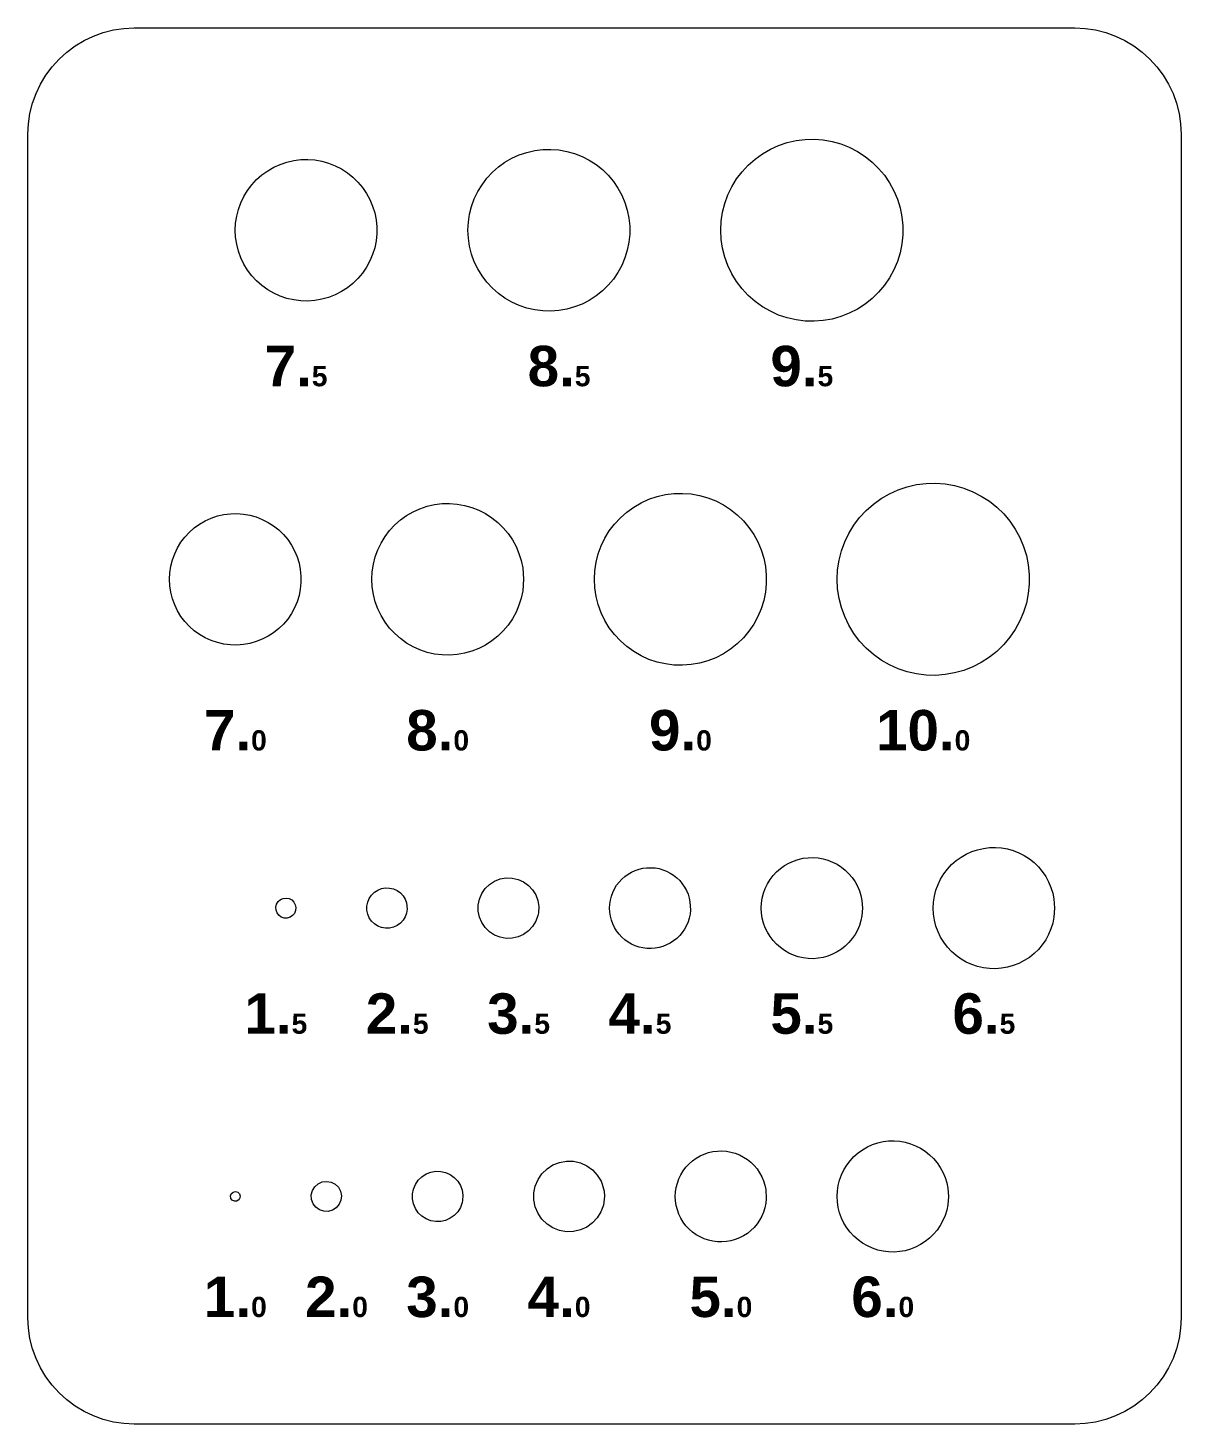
# Model space of a CAD drawing. Extents: x 1 to 348, y 1 to 70.
# Drawn here: x 0.7 to 57.7, y 0.7 to 69.7 of the extents above; entities that cross this region are included whole.
import ezdxf

# ---------------------------------------------------------------- set-up
doc = ezdxf.new("R2010")
doc.units = 0
doc.layers.get('0').update_dxf_attribs({"lineweight": 0, "true_color": 0xffffff})
doc.layers.add('layer 1', color=7, linetype='Continuous', lineweight=0, true_color=0x000000)
doc.styles.add('textstyle0', font='')
doc.styles.add('textstyle1', font='')
doc.styles.add('textstyle10', font='')
doc.styles.add('textstyle11', font='')
doc.styles.add('textstyle12', font='')
doc.styles.add('textstyle13', font='')
doc.styles.add('textstyle14', font='')
doc.styles.add('textstyle15', font='')
doc.styles.add('textstyle16', font='')
doc.styles.add('textstyle17', font='')
doc.styles.add('textstyle18', font='')
doc.styles.add('textstyle2', font='')
doc.styles.add('textstyle3', font='')
doc.styles.add('textstyle4', font='')
doc.styles.add('textstyle5', font='')
doc.styles.add('textstyle6', font='')
doc.styles.add('textstyle7', font='')
doc.styles.add('textstyle8', font='')
doc.styles.add('textstyle9', font='')
doc.styles.get('textstyle0').set_extended_font_data('Arial Rounded MT Bold', bold=True)
doc.styles.get('textstyle1').set_extended_font_data('Arial Rounded MT Bold', bold=True)
doc.styles.get('textstyle10').set_extended_font_data('Arial Rounded MT Bold', bold=True)
doc.styles.get('textstyle11').set_extended_font_data('Arial Rounded MT Bold', bold=True)
doc.styles.get('textstyle12').set_extended_font_data('Arial Rounded MT Bold', bold=True)
doc.styles.get('textstyle13').set_extended_font_data('Arial Rounded MT Bold', bold=True)
doc.styles.get('textstyle14').set_extended_font_data('Arial Rounded MT Bold', bold=True)
doc.styles.get('textstyle15').set_extended_font_data('Arial Rounded MT Bold', bold=True)
doc.styles.get('textstyle16').set_extended_font_data('Arial Rounded MT Bold', bold=True)
doc.styles.get('textstyle17').set_extended_font_data('Arial Rounded MT Bold', bold=True)
doc.styles.get('textstyle18').set_extended_font_data('Arial Rounded MT Bold', bold=True)
doc.styles.get('textstyle2').set_extended_font_data('Arial Rounded MT Bold', bold=True)
doc.styles.get('textstyle3').set_extended_font_data('Arial Rounded MT Bold', bold=True)
doc.styles.get('textstyle4').set_extended_font_data('Arial Rounded MT Bold', bold=True)
doc.styles.get('textstyle5').set_extended_font_data('Arial Rounded MT Bold', bold=True)
doc.styles.get('textstyle6').set_extended_font_data('Arial Rounded MT Bold', bold=True)
doc.styles.get('textstyle7').set_extended_font_data('Arial Rounded MT Bold', bold=True)
doc.styles.get('textstyle8').set_extended_font_data('Arial Rounded MT Bold', bold=True)
doc.styles.get('textstyle9').set_extended_font_data('Arial Rounded MT Bold', bold=True)

msp = doc.modelspace()

# ---------------------------------------------------------------- linework, layer by layer
for points in [[(52.502, 0.71), (5.99, 0.71), (5.482, 0.735), (4.972, 0.811), (4.472, 0.936), (3.987, 1.11), (3.521, 1.33), (3.079, 1.595), (2.666, 1.902), (2.284, 2.248), (1.938, 2.63), (1.631, 3.043), (1.366, 3.485), (1.146, 3.951), (0.972, 4.436), (0.847, 4.936), (0.771, 5.446), (0.746, 5.954), (0.746, 64.467), (0.771, 64.975), (0.847, 65.485), (0.972, 65.984), (1.146, 66.47), (1.366, 66.935), (1.631, 67.377), (1.938, 67.791), (2.284, 68.173), (2.666, 68.519), (3.079, 68.826), (3.521, 69.091), (3.987, 69.311), (4.472, 69.485), (4.972, 69.61), (5.482, 69.685), (5.99, 69.71), (52.502, 69.71), (53.011, 69.685), (53.521, 69.61), (54.02, 69.485), (54.506, 69.311), (54.971, 69.091), (55.413, 68.826), (55.827, 68.519), (56.209, 68.173), (56.555, 67.791), (56.862, 67.377), (57.127, 66.935), (57.347, 66.47), (57.521, 65.984), (57.646, 65.485), (57.721, 64.975), (57.746, 64.467), (57.746, 5.954), (57.721, 5.446), (57.646, 4.936), (57.521, 4.436), (57.347, 3.951), (57.127, 3.485), (56.862, 3.043), (56.555, 2.63), (56.209, 2.248), (55.827, 1.902), (55.413, 1.595), (54.971, 1.33), (54.506, 1.11), (54.02, 0.936), (53.521, 0.811), (53.011, 0.735), (52.502, 0.71)], [(35.019, 59.262), (34.997, 59.71), (35.019, 60.158), (35.086, 60.602), (35.197, 61.037), (35.35, 61.458), (35.545, 61.862), (35.779, 62.245), (36.049, 62.603), (36.354, 62.932), (36.691, 63.228), (37.055, 63.49), (37.444, 63.715), (37.852, 63.899), (38.278, 64.042), (38.715, 64.142), (39.16, 64.197), (39.609, 64.209), (40.056, 64.175), (40.498, 64.097), (40.929, 63.976), (41.347, 63.812), (41.746, 63.607), (42.123, 63.364), (42.474, 63.084), (42.795, 62.771), (43.083, 62.427), (43.336, 62.057), (43.55, 61.663), (43.725, 61.249), (43.857, 60.821), (43.946, 60.381), (43.99, 59.935), (43.99, 59.486), (43.946, 59.04), (43.857, 58.6), (43.725, 58.171), (43.55, 57.758), (43.336, 57.364), (43.083, 56.993), (42.795, 56.65), (42.474, 56.337), (42.123, 56.057), (41.746, 55.814), (41.347, 55.609), (40.929, 55.445), (40.498, 55.323), (40.056, 55.246), (39.609, 55.212), (39.16, 55.223), (38.715, 55.279), (38.278, 55.379), (37.852, 55.522), (37.444, 55.706), (37.055, 55.931), (36.691, 56.192), (36.354, 56.489), (36.049, 56.818), (35.779, 57.176), (35.545, 57.558), (35.35, 57.963), (35.197, 58.384), (35.086, 58.819), (35.019, 59.262)], [(35.019, 59.262), (34.997, 59.71), (35.019, 60.158), (35.086, 60.602), (35.197, 61.037), (35.35, 61.458), (35.545, 61.862), (35.779, 62.245), (36.049, 62.603), (36.354, 62.932), (36.691, 63.228), (37.055, 63.49), (37.444, 63.715), (37.852, 63.899), (38.278, 64.042), (38.715, 64.142), (39.16, 64.197), (39.609, 64.209), (40.056, 64.175), (40.498, 64.097), (40.929, 63.976), (41.347, 63.812), (41.746, 63.607), (42.123, 63.364), (42.474, 63.084), (42.795, 62.771), (43.083, 62.427), (43.336, 62.057), (43.55, 61.663), (43.725, 61.249), (43.857, 60.821), (43.946, 60.381), (43.99, 59.935), (43.99, 59.486), (43.946, 59.04), (43.857, 58.6), (43.725, 58.171), (43.55, 57.758), (43.336, 57.364), (43.083, 56.993), (42.795, 56.65), (42.474, 56.337), (42.123, 56.057), (41.746, 55.814), (41.347, 55.609), (40.929, 55.445), (40.498, 55.323), (40.056, 55.246), (39.609, 55.212), (39.16, 55.223), (38.715, 55.279), (38.278, 55.379), (37.852, 55.522), (37.444, 55.706), (37.055, 55.931), (36.691, 56.192), (36.354, 56.489), (36.049, 56.818), (35.779, 57.176), (35.545, 57.558), (35.35, 57.963), (35.197, 58.384), (35.086, 58.819), (35.019, 59.262)], [(22.674, 58.532), (22.576, 58.918), (22.517, 59.312), (22.497, 59.71), (22.517, 60.109), (22.576, 60.503), (22.674, 60.889), (22.811, 61.264), (22.984, 61.623), (23.192, 61.963), (23.432, 62.281), (23.704, 62.574), (24.003, 62.837), (24.326, 63.07), (24.672, 63.27), (25.035, 63.434), (25.413, 63.561), (25.802, 63.649), (26.197, 63.699), (26.596, 63.709), (26.994, 63.679), (27.386, 63.61), (27.77, 63.502), (28.141, 63.356), (28.496, 63.174), (28.831, 62.958), (29.143, 62.709), (29.428, 62.431), (29.685, 62.125), (29.909, 61.796), (30.1, 61.446), (30.255, 61.078), (30.372, 60.697), (30.451, 60.307), (30.491, 59.91), (30.491, 59.511), (30.451, 59.114), (30.372, 58.724), (30.255, 58.342), (30.1, 57.975), (29.909, 57.625), (29.685, 57.295), (29.428, 56.99), (29.143, 56.711), (28.831, 56.463), (28.496, 56.247), (28.141, 56.065), (27.77, 55.919), (27.386, 55.811), (26.994, 55.742), (26.596, 55.712), (26.197, 55.722), (25.802, 55.771), (25.413, 55.86), (25.035, 55.987), (24.672, 56.151), (24.326, 56.351), (24.003, 56.583), (23.704, 56.847), (23.432, 57.139), (23.192, 57.457), (22.984, 57.798), (22.811, 58.157), (22.674, 58.532)], [(14.584, 56.212), (14.235, 56.22), (13.889, 56.264), (13.548, 56.341), (13.218, 56.453), (12.9, 56.596), (12.598, 56.771), (12.314, 56.974), (12.053, 57.205), (11.815, 57.461), (11.605, 57.739), (11.423, 58.037), (11.271, 58.351), (11.152, 58.679), (11.066, 59.017), (11.014, 59.362), (10.997, 59.71), (11.014, 60.059), (11.066, 60.404), (11.152, 60.742), (11.271, 61.07), (11.423, 61.384), (11.605, 61.682), (11.815, 61.96), (12.053, 62.216), (12.314, 62.447), (12.598, 62.65), (12.9, 62.825), (13.218, 62.968), (13.548, 63.079), (13.889, 63.157), (14.235, 63.2), (14.584, 63.209), (14.932, 63.183), (15.275, 63.122), (15.611, 63.028), (15.936, 62.9), (16.246, 62.741), (16.539, 62.552), (16.812, 62.334), (17.062, 62.091), (17.286, 61.823), (17.483, 61.535), (17.649, 61.229), (17.785, 60.907), (17.888, 60.574), (17.957, 60.232), (17.992, 59.885), (17.992, 59.536), (17.957, 59.189), (17.888, 58.847), (17.785, 58.513), (17.649, 58.192), (17.483, 57.886), (17.286, 57.597), (17.062, 57.33), (16.812, 57.086), (16.539, 56.869), (16.246, 56.68), (15.936, 56.52), (15.611, 56.393), (15.275, 56.298), (14.932, 56.238), (14.584, 56.212)], [(45.615, 37.712), (45.141, 37.724), (44.672, 37.783), (44.21, 37.888), (43.761, 38.039), (43.329, 38.234), (42.919, 38.471), (42.535, 38.747), (42.18, 39.06), (41.858, 39.407), (41.572, 39.785), (41.325, 40.189), (41.12, 40.615), (40.958, 41.06), (40.841, 41.519), (40.77, 41.987), (40.747, 42.46), (40.77, 42.933), (40.841, 43.402), (40.958, 43.86), (41.12, 44.305), (41.325, 44.732), (41.572, 45.136), (41.858, 45.513), (42.18, 45.861), (42.535, 46.174), (42.919, 46.45), (43.329, 46.687), (43.761, 46.882), (44.21, 47.033), (44.672, 47.138), (45.141, 47.197), (45.615, 47.209), (46.087, 47.173), (46.553, 47.091), (47.009, 46.963), (47.45, 46.79), (47.871, 46.574), (48.269, 46.317), (48.639, 46.022), (48.978, 45.691), (49.282, 45.328), (49.549, 44.937), (49.776, 44.521), (49.96, 44.085), (50.099, 43.632), (50.193, 43.168), (50.24, 42.697), (50.24, 42.224), (50.193, 41.753), (50.099, 41.288), (49.96, 40.836), (49.776, 40.4), (49.549, 39.984), (49.282, 39.593), (48.978, 39.23), (48.639, 38.899), (48.269, 38.604), (47.871, 38.347), (47.45, 38.131), (47.009, 37.958), (46.553, 37.83), (46.087, 37.748), (45.615, 37.712)], [(36.99, 41.007), (36.825, 40.616), (36.623, 40.244), (36.384, 39.894), (36.112, 39.57), (35.808, 39.274), (35.477, 39.01), (35.121, 38.78), (34.744, 38.587), (34.35, 38.432), (33.942, 38.317), (33.525, 38.244), (33.102, 38.212), (32.679, 38.223), (32.258, 38.275), (31.845, 38.37), (31.444, 38.504), (31.058, 38.679), (30.691, 38.891), (30.347, 39.138), (30.029, 39.418), (29.741, 39.729), (29.485, 40.066), (29.264, 40.428), (29.08, 40.81), (28.935, 41.208), (28.831, 41.618), (28.768, 42.037), (28.747, 42.46), (28.768, 42.883), (28.831, 43.302), (28.935, 43.713), (29.08, 44.111), (29.264, 44.493), (29.485, 44.854), (29.741, 45.192), (30.029, 45.503), (30.347, 45.783), (30.691, 46.03), (31.058, 46.242), (31.444, 46.416), (31.845, 46.551), (32.258, 46.645), (32.679, 46.698), (33.102, 46.709), (33.525, 46.677), (33.942, 46.604), (34.35, 46.489), (34.744, 46.334), (35.121, 46.141), (35.477, 45.911), (35.808, 45.647), (36.112, 45.351), (36.384, 45.026), (36.623, 44.676), (36.825, 44.304), (36.99, 43.914), (37.115, 43.509), (37.199, 43.094), (37.241, 42.672), (37.241, 42.249), (37.199, 41.827), (37.115, 41.412), (36.99, 41.007)], [(14.242, 42.298), (14.21, 41.976), (14.146, 41.658), (14.05, 41.349), (13.924, 41.05), (13.769, 40.766), (13.587, 40.498), (13.379, 40.25), (13.147, 40.024), (12.893, 39.822), (12.621, 39.646), (12.333, 39.498), (12.031, 39.38), (11.719, 39.292), (11.4, 39.236), (11.077, 39.212), (10.753, 39.22), (10.432, 39.26), (10.116, 39.332), (9.809, 39.435), (9.514, 39.569), (9.233, 39.731), (8.97, 39.92), (8.727, 40.134), (8.507, 40.372), (8.311, 40.63), (8.142, 40.906), (8.002, 41.198), (7.891, 41.503), (7.811, 41.817), (7.763, 42.137), (7.747, 42.46), (7.763, 42.784), (7.811, 43.104), (7.891, 43.418), (8.002, 43.723), (8.142, 44.015), (8.311, 44.291), (8.507, 44.549), (8.727, 44.787), (8.97, 45.001), (9.233, 45.19), (9.514, 45.352), (9.809, 45.485), (10.116, 45.589), (10.432, 45.661), (10.754, 45.701), (11.077, 45.709), (11.4, 45.685), (11.719, 45.629), (12.031, 45.541), (12.333, 45.422), (12.621, 45.275), (12.893, 45.099), (13.147, 44.897), (13.379, 44.671), (13.587, 44.423), (13.769, 44.155), (13.924, 43.87), (14.05, 43.572), (14.146, 43.262), (14.21, 42.945), (14.242, 42.622), (14.242, 42.298)], [(25.204, 41.898), (25.13, 41.535), (25.02, 41.178), (24.875, 40.833), (24.696, 40.505), (24.485, 40.196), (24.245, 39.91), (23.977, 39.649), (23.685, 39.416), (23.371, 39.213), (23.039, 39.043), (22.691, 38.906), (22.331, 38.805), (21.963, 38.74), (21.59, 38.712), (21.216, 38.721), (20.845, 38.768), (20.481, 38.851), (20.126, 38.97), (19.786, 39.124), (19.462, 39.311), (19.158, 39.529), (18.878, 39.776), (18.624, 40.05), (18.398, 40.348), (18.203, 40.667), (18.041, 41.004), (17.913, 41.355), (17.821, 41.717), (17.765, 42.087), (17.747, 42.46), (17.765, 42.834), (17.821, 43.203), (17.913, 43.566), (18.041, 43.917), (18.203, 44.254), (18.398, 44.573), (18.624, 44.871), (18.878, 45.145), (19.158, 45.392), (19.462, 45.61), (19.786, 45.797), (20.126, 45.951), (20.481, 46.07), (20.845, 46.153), (21.216, 46.2), (21.59, 46.209), (21.963, 46.181), (22.331, 46.116), (22.691, 46.015), (23.039, 45.878), (23.371, 45.708), (23.685, 45.505), (23.977, 45.272), (24.245, 45.011), (24.485, 44.724), (24.696, 44.416), (24.875, 44.087), (25.02, 43.743), (25.13, 43.386), (25.204, 43.022), (25.246, 42.46), (25.204, 41.898)], [(45.497, 26.21), (45.512, 26.509), (45.556, 26.805), (45.63, 27.095), (45.732, 27.376), (45.862, 27.645), (46.018, 27.9), (46.198, 28.139), (46.402, 28.358), (46.626, 28.556), (46.869, 28.73), (47.128, 28.88), (47.4, 29.003), (47.684, 29.098), (47.975, 29.164), (48.272, 29.202), (48.571, 29.209), (48.869, 29.187), (49.164, 29.135), (49.452, 29.054), (49.73, 28.945), (49.996, 28.808), (50.247, 28.646), (50.481, 28.46), (50.695, 28.251), (50.887, 28.022), (51.056, 27.775), (51.199, 27.512), (51.315, 27.236), (51.403, 26.951), (51.462, 26.661), (51.496, 26.21), (51.462, 25.76), (51.403, 25.47), (51.315, 25.184), (51.199, 24.909), (51.056, 24.646), (50.887, 24.399), (50.695, 24.17), (50.481, 23.961), (50.247, 23.775), (49.996, 23.613), (49.73, 23.476), (49.452, 23.367), (49.164, 23.286), (48.869, 23.234), (48.571, 23.212), (48.272, 23.219), (47.975, 23.256), (47.684, 23.323), (47.4, 23.418), (47.128, 23.541), (46.869, 23.691), (46.626, 23.865), (46.402, 24.063), (46.198, 24.282), (46.018, 24.521), (45.862, 24.776), (45.732, 25.045), (45.63, 25.326), (45.556, 25.616), (45.512, 25.912), (45.497, 26.21)], [(36.997, 26.21), (37.009, 26.459), (37.046, 26.706), (37.108, 26.947), (37.193, 27.181), (37.301, 27.406), (37.431, 27.619), (37.582, 27.817), (37.751, 28), (37.938, 28.165), (38.14, 28.31), (38.356, 28.435), (38.583, 28.537), (38.819, 28.617), (39.062, 28.672), (39.31, 28.703), (39.559, 28.709), (39.807, 28.691), (40.053, 28.647), (40.292, 28.58), (40.524, 28.489), (40.746, 28.375), (40.956, 28.24), (41.15, 28.085), (41.329, 27.911), (41.489, 27.72), (41.629, 27.514), (41.748, 27.295), (41.845, 27.065), (41.919, 26.827), (41.968, 26.586), (41.996, 26.21), (41.968, 25.835), (41.919, 25.594), (41.845, 25.355), (41.748, 25.126), (41.629, 24.907), (41.489, 24.701), (41.329, 24.51), (41.15, 24.336), (40.956, 24.181), (40.746, 24.046), (40.524, 23.932), (40.292, 23.841), (40.053, 23.773), (39.807, 23.73), (39.559, 23.711), (39.31, 23.718), (39.062, 23.749), (38.819, 23.804), (38.583, 23.883), (38.356, 23.986), (38.14, 24.111), (37.938, 24.256), (37.751, 24.421), (37.582, 24.604), (37.431, 24.802), (37.301, 25.015), (37.193, 25.239), (37.108, 25.474), (37.046, 25.715), (37.009, 25.962), (36.997, 26.21)], [(23.005, 26.061), (23.005, 26.36), (23.064, 26.652), (23.18, 26.927), (23.348, 27.174), (23.562, 27.382), (23.813, 27.544), (24.09, 27.653), (24.384, 27.705), (24.683, 27.697), (24.974, 27.631), (25.246, 27.508), (25.488, 27.334), (25.691, 27.115), (25.847, 26.861), (25.949, 26.58), (25.993, 26.285), (25.978, 25.981), (25.951, 25.846), (25.847, 25.56), (25.691, 25.305), (25.488, 25.087), (25.246, 24.912), (24.974, 24.79), (24.683, 24.723), (24.384, 24.716), (24.09, 24.768), (23.813, 24.877), (23.562, 25.039), (23.348, 25.247), (23.18, 25.494), (23.064, 25.769), (23.005, 26.061)], [(29.497, 26.21), (29.507, 26.409), (29.536, 26.607), (29.585, 26.8), (29.654, 26.987), (29.74, 27.167), (29.844, 27.337), (29.965, 27.496), (30.1, 27.642), (30.25, 27.774), (30.411, 27.89), (30.584, 27.99), (30.766, 28.072), (30.955, 28.135), (31.149, 28.18), (31.347, 28.204), (31.546, 28.209), (31.745, 28.195), (31.941, 28.16), (32.133, 28.106), (32.319, 28.033), (32.496, 27.942), (32.664, 27.834), (32.82, 27.71), (32.962, 27.57), (33.09, 27.418), (33.203, 27.253), (33.298, 27.078), (33.375, 26.894), (33.434, 26.704), (33.472, 26.515), (33.493, 26.104), (33.474, 25.912), (33.434, 25.717), (33.375, 25.527), (33.298, 25.343), (33.203, 25.168), (33.09, 25.003), (32.962, 24.85), (32.82, 24.711), (32.664, 24.587), (32.496, 24.479), (32.319, 24.388), (32.133, 24.315), (31.941, 24.261), (31.745, 24.226), (31.546, 24.211), (31.347, 24.216), (31.149, 24.241), (30.955, 24.285), (30.766, 24.349), (30.584, 24.431), (30.411, 24.531), (30.25, 24.647), (30.1, 24.779), (29.965, 24.925), (29.844, 25.084), (29.74, 25.254), (29.654, 25.434), (29.585, 25.621), (29.536, 25.814), (29.507, 26.011), (29.497, 26.21)], [(17.503, 26.111), (17.503, 26.31), (17.542, 26.505), (17.619, 26.688), (17.731, 26.852), (17.874, 26.991), (18.041, 27.099), (18.226, 27.172), (18.422, 27.206), (18.621, 27.201), (18.814, 27.157), (18.996, 27.075), (19.157, 26.959), (19.292, 26.813), (19.396, 26.644), (19.462, 26.463), (19.493, 26.154), (19.464, 25.964), (19.396, 25.777), (19.292, 25.607), (19.157, 25.462), (18.996, 25.345), (18.814, 25.264), (18.621, 25.219), (18.422, 25.214), (18.226, 25.249), (18.041, 25.322), (17.874, 25.43), (17.731, 25.568), (17.619, 25.733), (17.542, 25.916), (17.503, 26.111)], [(13.41, 25.721), (13.27, 25.768), (13.149, 25.854), (13.06, 25.973), (13.009, 26.112), (13.002, 26.26), (13.038, 26.403), (13.115, 26.53), (13.227, 26.628), (13.362, 26.689), (13.509, 26.707), (13.655, 26.682), (13.787, 26.614), (13.893, 26.511), (13.964, 26.38), (13.993, 26.235), (13.978, 26.088), (13.921, 25.951), (13.825, 25.838), (13.701, 25.757), (13.558, 25.717), (13.41, 25.721)], [(45.316, 9.899), (45.101, 9.728), (44.871, 9.579), (44.627, 9.454), (44.372, 9.354), (44.108, 9.28), (43.838, 9.232), (43.565, 9.212), (43.291, 9.218), (43.019, 9.252), (42.752, 9.313), (42.492, 9.401), (42.242, 9.513), (42.005, 9.651), (41.782, 9.811), (41.576, 9.992), (41.39, 10.193), (41.224, 10.411), (41.082, 10.645), (40.963, 10.892), (40.869, 11.15), (40.801, 11.416), (40.76, 11.687), (40.747, 11.96), (40.76, 12.234), (40.801, 12.505), (40.869, 12.771), (40.963, 13.028), (41.082, 13.275), (41.224, 13.509), (41.39, 13.728), (41.576, 13.929), (41.782, 14.11), (42.005, 14.27), (42.242, 14.407), (42.492, 14.52), (42.752, 14.607), (43.019, 14.668), (43.291, 14.702), (43.565, 14.709), (43.838, 14.689), (44.108, 14.641), (44.372, 14.567), (44.627, 14.467), (44.871, 14.342), (45.101, 14.193), (45.316, 14.022), (45.512, 13.831), (45.688, 13.621), (45.843, 13.394), (45.974, 13.153), (46.08, 12.901), (46.161, 12.639), (46.215, 12.373), (46.246, 11.96), (46.215, 11.547), (46.161, 11.282), (46.08, 11.02), (45.974, 10.767), (45.843, 10.527), (45.688, 10.3), (45.512, 10.09), (45.316, 9.899)], [(37.221, 11.625), (37.176, 11.405), (37.11, 11.191), (37.023, 10.984), (36.916, 10.787), (36.79, 10.602), (36.646, 10.43), (36.485, 10.274), (36.31, 10.134), (36.121, 10.012), (35.922, 9.91), (35.713, 9.828), (35.497, 9.767), (35.276, 9.728), (35.052, 9.711), (34.828, 9.717), (34.606, 9.745), (34.387, 9.795), (34.174, 9.866), (33.97, 9.958), (33.776, 10.071), (33.594, 10.201), (33.426, 10.35), (33.273, 10.514), (33.138, 10.693), (33.021, 10.884), (32.923, 11.087), (32.847, 11.297), (32.791, 11.515), (32.758, 11.736), (32.747, 11.96), (32.758, 12.184), (32.791, 12.406), (32.847, 12.624), (32.923, 12.834), (33.021, 13.036), (33.138, 13.228), (33.273, 13.406), (33.425, 13.571), (33.594, 13.719), (33.776, 13.85), (33.97, 13.962), (34.174, 14.055), (34.387, 14.126), (34.606, 14.176), (34.828, 14.204), (35.052, 14.209), (35.276, 14.193), (35.497, 14.154), (35.713, 14.093), (35.922, 14.011), (36.121, 13.909), (36.31, 13.787), (36.485, 13.647), (36.646, 13.49), (36.79, 13.319), (36.916, 13.133), (37.023, 12.936), (37.11, 12.73), (37.176, 12.516), (37.22, 12.302), (37.243, 11.842), (37.221, 11.625)], [(22.244, 12.023), (22.231, 11.768), (22.209, 11.658), (22.121, 11.419), (21.992, 11.206), (21.823, 11.024), (21.621, 10.879), (21.394, 10.777), (21.152, 10.721), (20.903, 10.715), (20.658, 10.758), (20.427, 10.849), (20.218, 10.984), (20.04, 11.158), (19.9, 11.363), (19.803, 11.592), (19.754, 11.836), (19.754, 12.085), (19.803, 12.328), (19.9, 12.558), (20.04, 12.763), (20.218, 12.937), (20.427, 13.072), (20.658, 13.162), (20.903, 13.206), (21.152, 13.199), (21.394, 13.144), (21.621, 13.042), (21.823, 12.897), (21.992, 12.714), (22.121, 12.502), (22.206, 12.268), (22.244, 12.023)], [(29.245, 11.967), (29.19, 11.526), (29.072, 11.202), (28.89, 10.904), (28.653, 10.649), (28.371, 10.446), (28.053, 10.303), (27.714, 10.225), (27.366, 10.217), (27.023, 10.277), (26.699, 10.404), (26.406, 10.593), (26.157, 10.836), (25.961, 11.124), (25.825, 11.445), (25.756, 11.786), (25.756, 12.135), (25.825, 12.476), (25.961, 12.797), (26.157, 13.084), (26.406, 13.328), (26.699, 13.517), (27.023, 13.644), (27.366, 13.704), (27.714, 13.696), (28.053, 13.618), (28.371, 13.475), (28.653, 13.272), (28.89, 13.016), (29.075, 12.714), (29.138, 12.565), (29.226, 12.218), (29.245, 11.967)], [(16.243, 11.998), (16.22, 11.776), (16.134, 11.571), (15.991, 11.4), (15.804, 11.279), (15.589, 11.219), (15.367, 11.225), (15.155, 11.295), (14.975, 11.425), (14.84, 11.603), (14.764, 11.812), (14.753, 12.035), (14.808, 12.251), (14.924, 12.441), (15.091, 12.588), (15.294, 12.68), (15.515, 12.707), (15.734, 12.669), (15.932, 12.567), (16.092, 12.412), (16.198, 12.216), (16.243, 11.998)], [(11.238, 11.972), (11.212, 11.842), (11.185, 11.803), (11.073, 11.731), (10.954, 11.722), (10.845, 11.771), (10.773, 11.866), (10.756, 11.984), (10.796, 12.097), (10.886, 12.176), (11.002, 12.202), (11.117, 12.17), (11.203, 12.087), (11.238, 11.972)]]:
    msp.add_lwpolyline(points)

# ---------------------------------------------------------------- texts
at = {"layer": 'layer 1', "char_height": 1, "attachment_point": 2}
for s, insert, style in [('\\H2;7.\\H1;5', (14, 54), 'textstyle4'), ('\\H2;8.\\H1;5', (27, 54), 'textstyle3'), ('\\H2;9.\\H1;5', (39, 54), 'textstyle2'), ('\\H2;7.\\H1;0', (11, 36), 'textstyle17'), ('\\H2;8.\\H1;0', (21, 36), 'textstyle18'), ('\\H2;9.\\H1;0', (33, 36), 'textstyle0'), ('\\H2;10.\\H1;0', (45, 36), 'textstyle1'), ('\\fArial Rounded MT bol@|b1|i0|c0|p0;\\H2;1.\\H1;5', (13, 22), 'textstyle6'), ('\\fArial Rounded MT bol@|b1|i0|c0|p0;\\H2;2.\\H1;5', (19, 22), 'textstyle7'), ('\\fArial Rounded MT bol@|b1|i0|c0|p0;\\H2;3.\\H1;5', (25, 22), 'textstyle10'), ('\\H2;4.\\H1;5', (31, 22), 'textstyle14'), ('\\H2;5.\\H1;5', (39, 22), 'textstyle13'), ('\\H2;6.\\H1;5', (48, 22), 'textstyle15'), ('\\fArial Rounded MT bol@|b1|i0|c0|p0;\\H2;1.\\H1;0', (11, 8), 'textstyle5'), ('\\fArial Rounded MT bol@|b1|i0|c0|p0;\\H2;2.\\H1;0', (16, 8), 'textstyle8'), ('\\fArial Rounded MT bol@|b1|i0|c0|p0;\\H2;3.\\H1;0', (21, 8), 'textstyle9'), ('\\H2;4.\\H1;0', (27, 8), 'textstyle11'), ('\\H2;5.\\H1;0', (35, 8), 'textstyle12'), ('\\H2;6.\\H1;0', (43, 8), 'textstyle16')]:
    msp.add_mtext(s, dxfattribs=dict(at, insert=insert, style=style))

doc.saveas('drawing.dxf')
